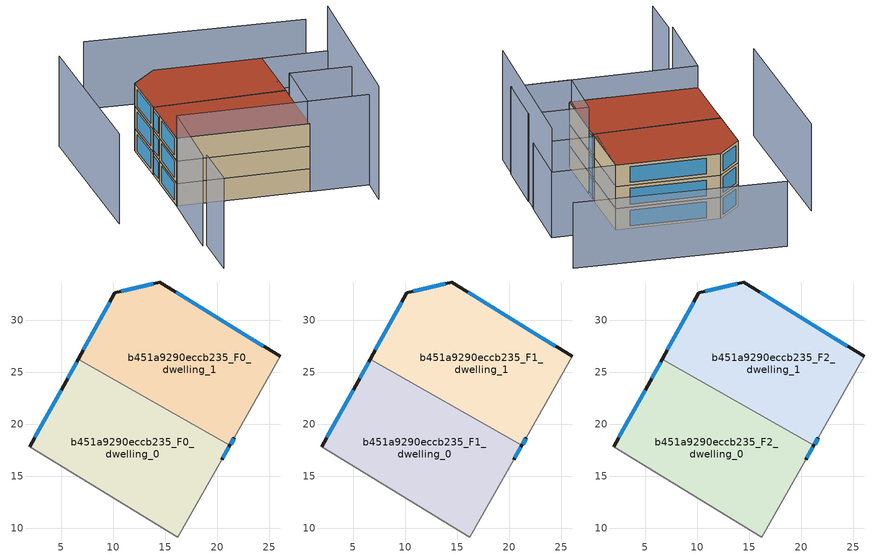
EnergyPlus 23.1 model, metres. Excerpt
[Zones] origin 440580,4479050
b451a9290eccb235_F0_dwelling_0
 floor ground (EU_floor_Construction): 21.22,17.98 20.41,16.57 16.21,9.17 1.99,17.86 5.47,24.14 6.65,26.26 z0
 wall outside (EU_wall_Construction): 6.65,26.26 5.47,24.14 1.99,17.86 / 20.41,16.57 21.22,17.98 z0:3
 wall adiabatic (EU_wall_Construction): 1.99,17.86 16.21,9.17 20.41,16.57 z0:3
 wall to b451a9290eccb235_F0_dwelling_1 (EU_wall_Construction): 21.21,17.98 6.65,26.26 z0:3
 window (EU_Window_Construction): 4.99,23.27 2.47,18.73 / 6.48,25.97 5.63,24.43 / 20.52,16.77 21.1,17.78 z0.42:2.58
b451a9290eccb235_F0_dwelling_1
 floor ground (EU_floor_Construction): 26.04,26.52 21.63,18.71 21.22,17.98 6.65,26.26 10.16,32.63 14.46,33.67 z0
 wall outside (EU_wall_Construction): 21.22,17.98 21.63,18.71 / 26.04,26.52 14.46,33.67 10.16,32.63 6.65,26.26 z0:3
 wall adiabatic (EU_wall_Construction): 21.63,18.71 26.04,26.52 z0:3
 window (EU_Window_Construction): 21.27,18.08 21.57,18.6 / 9.67,31.74 7.13,27.15 / 13.86,33.53 10.76,32.77 / 24.43,27.51 16.07,32.68 z0.42:2.58
b451a9290eccb235_F1_dwelling_0
 floor to b451a9290eccb235_F0_dwelling_0 (EU_floor_Construction): 21.21,17.98 20.41,16.57 16.21,9.17 1.99,17.86 5.47,24.14 6.65,26.26 z3
 wall outside (EU_wall_Construction): 6.65,26.26 5.47,24.14 1.99,17.86 / 20.41,16.57 21.22,17.98 z3:6
 wall adiabatic (EU_wall_Construction): 1.99,17.86 16.21,9.17 20.41,16.57 z3:6
 wall to b451a9290eccb235_F1_dwelling_1 (EU_wall_Construction): 21.21,17.98 6.65,26.26 z3:6
 window (EU_Window_Construction): 4.99,23.27 2.47,18.73 / 6.48,25.97 5.63,24.43 / 20.52,16.77 21.1,17.78 z3.42:5.58
b451a9290eccb235_F1_dwelling_1
 floor to b451a9290eccb235_F0_dwelling_1 (EU_floor_Construction): 26.04,26.52 21.63,18.71 21.21,17.98 6.65,26.26 10.16,32.63 14.46,33.67 z3
 wall outside (EU_wall_Construction): 21.22,17.98 21.63,18.71 / 26.04,26.52 14.46,33.67 10.16,32.63 6.65,26.26 z3:6
 wall adiabatic (EU_wall_Construction): 21.63,18.71 26.04,26.52 z3:6
 window (EU_Window_Construction): 21.27,18.08 21.57,18.6 / 9.67,31.74 7.13,27.15 / 13.86,33.53 10.76,32.77 / 24.43,27.51 16.07,32.68 z3.42:5.58
b451a9290eccb235_F2_dwelling_0
 floor to b451a9290eccb235_F1_dwelling_0 (EU_floor_Construction): 21.21,17.98 20.41,16.57 16.21,9.17 1.99,17.86 5.47,24.14 6.65,26.26 z6
 wall outside (EU_wall_Construction): 6.65,26.26 5.47,24.14 1.99,17.86 / 20.41,16.57 21.22,17.98 z6:9
 wall adiabatic (EU_wall_Construction): 1.99,17.86 16.21,9.17 20.41,16.57 z6:9
 wall to b451a9290eccb235_F2_dwelling_1 (EU_wall_Construction): 21.21,17.98 6.65,26.26 z6:9
 window (EU_Window_Construction): 4.99,23.27 2.47,18.73 / 6.48,25.97 5.63,24.43 / 20.52,16.77 21.1,17.78 z6.42:8.58
 roof outside (EU_roof_Construction): 16.21,9.17 20.41,16.57 21.22,17.98 6.65,26.26 5.47,24.14 1.99,17.86 z9
b451a9290eccb235_F2_dwelling_1
 floor to b451a9290eccb235_F1_dwelling_1 (EU_floor_Construction): 26.04,26.52 21.63,18.71 21.21,17.98 6.65,26.26 10.16,32.63 14.46,33.67 z6
 wall outside (EU_wall_Construction): 21.22,17.98 21.63,18.71 / 26.04,26.52 14.46,33.67 10.16,32.63 6.65,26.26 z6:9
 wall adiabatic (EU_wall_Construction): 21.63,18.71 26.04,26.52 z6:9
 window (EU_Window_Construction): 21.27,18.08 21.57,18.6 / 9.67,31.74 7.13,27.15 / 13.86,33.53 10.76,32.77 / 24.43,27.51 16.07,32.68 z6.42:8.58
 roof outside (EU_roof_Construction): 21.63,18.71 26.04,26.52 14.46,33.67 10.16,32.63 6.65,26.26 21.22,17.98 z9
shading: 4.84,40.19 -6.61,19.36 / -7.22,1.34 -3.84,7.35 / -4.28,7.62 1.99,17.86 / 1.99,17.86 22.68,5.21 / 27.12,12.48 22.68,5.21 / 22.68,5.21 15.97,9.31 / 15.97,9.31 20.41,16.57 / 20.41,16.57 27.12,12.48 z0:12; 20.27,1.55 33.06,22.16 z0:15; 37.93,30.46 14.69,45.44 / 33.08,22.2 28.37,14.52 / 28.37,14.52 21.33,18.84 / 21.33,18.84 26.04,26.52 / 26.04,26.52 33.08,22.2 z0:9
[Building]
EU S2 Campaign: North Axis=0; Terrain=City; Solar Distribution=FullExterior
[Site:Location]
Madrid: Latitude=40.5; Longitude=-3.5; Time Zone=1; Elevation=609
[SizingPeriod:WeatherFileDays]
AnnualSizingPeriod: Begin Month=1; Begin Day of Month=1; End Month=12; End Day of Month=31; Day of Week for Start Day=Monday; Use Weather File Daylight Saving Period=No; Use Weather File Rain and Snow Indicators=No
[MATERIAL]
EU_InternalMass_Material: Roughness=MediumRough; Thickness=0.1; Conductivity=1; Density=1800; Specific Heat=900; Thermal Absorptance=0.9; Solar Absorptance=0.7; Visible Absorptance=0.7
[MATERIAL:NOMASS] Roughness=MediumRough; Thermal Absorptance=0.9; Solar Absorptance=0.7; Visible Absorptance=0.7
Name | Thermal Resistance
EU_wall_NoMass | 1.60022
EU_roof_NoMass | 1.57597
EU_floor_NoMass | 0.470652
[WINDOWMATERIAL:SIMPLEGLAZINGSYSTEM]
EU_Window_SimpleGlazing: UFactor=3.28802; Solar Heat Gain Coefficient=0.85; Visible Transmittance=0.85
[CONSTRUCTION]
EU_wall_Construction: EU_wall_NoMass
EU_roof_Construction: EU_roof_NoMass
EU_floor_Construction: EU_floor_NoMass
EU_Window_Construction: EU_Window_SimpleGlazing
EU_InternalMass_Construction: EU_InternalMass_Material
[ZONE] Type=1; Multiplier=1; Ceiling Height=autocalculate; Floor Area=autocalculate; Part of Total Floor Area=Yes
Name | Volume
b451a9290eccb235_F0_dwelling_0; b451a9290eccb235_F1_dwelling_0; b451a9290eccb235_F2_dwelling_0 | 494.622
b451a9290eccb235_F0_dwelling_1; b451a9290eccb235_F1_dwelling_1; b451a9290eccb235_F2_dwelling_1 | 494.636
[INTERNALMASS] Construction=EU_InternalMass_Construction
Name | Zone or ZoneList | Surface Area
b451a9290eccb235_F0_dwelling_0_EU_InternalMass | b451a9290eccb235_F0_dwelling_0 | 164.874
b451a9290eccb235_F0_dwelling_1_EU_InternalMass | b451a9290eccb235_F0_dwelling_1 | 164.879
b451a9290eccb235_F1_dwelling_0_EU_InternalMass | b451a9290eccb235_F1_dwelling_0 | 164.874
b451a9290eccb235_F1_dwelling_1_EU_InternalMass | b451a9290eccb235_F1_dwelling_1 | 164.879
b451a9290eccb235_F2_dwelling_0_EU_InternalMass | b451a9290eccb235_F2_dwelling_0 | 164.874
b451a9290eccb235_F2_dwelling_1_EU_InternalMass | b451a9290eccb235_F2_dwelling_1 | 164.879
[OTHEREQUIPMENT] Fuel Type=Electricity; Design Level Calculation Method=Watts/Area; Power per Zone Floor Area=1; Fraction Latent=0; Fraction Radiant=0; Fraction Lost=0; Carbon Dioxide Generation Rate=0; EndUse Subcategory=EU_Step8_InternalGains
Name | Zone or ZoneList or Space or SpaceList | Schedule
EU_Step8_InternalGain_b451a9290eccb235_F0_dwelling_0_f000 | b451a9290eccb235_F0_dwelling_0 | EU_Step8_GainSchedule_b451a9290eccb235_F0_dwelling_0_f000
EU_Step8_InternalGain_b451a9290eccb235_F0_dwelling_1_f000 | b451a9290eccb235_F0_dwelling_1 | EU_Step8_GainSchedule_b451a9290eccb235_F0_dwelling_1_f000
EU_Step8_InternalGain_b451a9290eccb235_F1_dwelling_0_f000 | b451a9290eccb235_F1_dwelling_0 | EU_Step8_GainSchedule_b451a9290eccb235_F1_dwelling_0_f000
EU_Step8_InternalGain_b451a9290eccb235_F1_dwelling_1_f000 | b451a9290eccb235_F1_dwelling_1 | EU_Step8_GainSchedule_b451a9290eccb235_F1_dwelling_1_f000
EU_Step8_InternalGain_b451a9290eccb235_F2_dwelling_0_f000 | b451a9290eccb235_F2_dwelling_0 | EU_Step8_GainSchedule_b451a9290eccb235_F2_dwelling_0_f000
EU_Step8_InternalGain_b451a9290eccb235_F2_dwelling_1_f000 | b451a9290eccb235_F2_dwelling_1 | EU_Step8_GainSchedule_b451a9290eccb235_F2_dwelling_1_f000
[ZONEVENTILATION:DESIGNFLOWRATE] Schedule=EU_AlwaysOn; Design Flow Rate Calculation Method=AirChanges/Hour; Air Changes per Hour=0.480704; Ventilation Type=Natural; Fan Pressure Rise=0; Fan Total Efficiency=1; Constant Term Coefficient=1; Temperature Term Coefficient=0; Velocity Term Coefficient=0; Velocity Squared Term Coefficient=0; Minimum Indoor Temperature=-100; Maximum Indoor Temperature=100; Delta Temperature=-100; Minimum Outdoor Temperature=-100; Maximum Outdoor Temperature=100; Maximum Wind Speed=40
Name | Zone or ZoneList or Space or SpaceList
EU_ConstantAir_b451a9290eccb235_F0_dwelling_0 | b451a9290eccb235_F0_dwelling_0
EU_ConstantAir_b451a9290eccb235_F0_dwelling_1 | b451a9290eccb235_F0_dwelling_1
EU_ConstantAir_b451a9290eccb235_F1_dwelling_0 | b451a9290eccb235_F1_dwelling_0
EU_ConstantAir_b451a9290eccb235_F1_dwelling_1 | b451a9290eccb235_F1_dwelling_1
EU_ConstantAir_b451a9290eccb235_F2_dwelling_0 | b451a9290eccb235_F2_dwelling_0
EU_ConstantAir_b451a9290eccb235_F2_dwelling_1 | b451a9290eccb235_F2_dwelling_1
[HVACTEMPLATE:THERMOSTAT] Constant Heating Setpoint=20; Constant Cooling Setpoint=50
EU_HeatOnly_b451a9290eccb235_F0_dwelling_0; EU_HeatOnly_b451a9290eccb235_F0_dwelling_1; EU_HeatOnly_b451a9290eccb235_F1_dwelling_0; EU_HeatOnly_b451a9290eccb235_F1_dwelling_1; EU_HeatOnly_b451a9290eccb235_F2_dwelling_0; EU_HeatOnly_b451a9290eccb235_F2_dwelling_1
[HVACTEMPLATE:ZONE:IDEALLOADSAIRSYSTEM] System Availability Schedule=EU_AlwaysOn; Maximum Heating Supply Air Temperature=50; Minimum Cooling Supply Air Temperature=13; Maximum Heating Supply Air Humidity Ratio=0.0156; Minimum Cooling Supply Air Humidity Ratio=0.0077; Heating Limit=NoLimit; Cooling Limit=NoLimit; Heating Availability Schedule=EU_AlwaysOn; Cooling Availability Schedule=EU_CoolingOff; Dehumidification Control Type=ConstantSensibleHeatRatio; Cooling Sensible Heat Ratio=0.7; Dehumidification Setpoint=60; Humidification Control Type=None; Humidification Setpoint=30; Outdoor Air Method=None; Outdoor Air Flow Rate per Person=0.00944; Outdoor Air Flow Rate per Zone Floor Area=0; Outdoor Air Flow Rate per Zone=0; Demand Controlled Ventilation Type=None; Outdoor Air Economizer Type=NoEconomizer; Heat Recovery Type=None; Sensible Heat Recovery Effectiveness=0.7; Latent Heat Recovery Effectiveness=0.65
Name | Template Thermostat
b451a9290eccb235_F0_dwelling_0 | EU_HeatOnly_b451a9290eccb235_F0_dwelling_0
b451a9290eccb235_F0_dwelling_1 | EU_HeatOnly_b451a9290eccb235_F0_dwelling_1
b451a9290eccb235_F1_dwelling_0 | EU_HeatOnly_b451a9290eccb235_F1_dwelling_0
b451a9290eccb235_F1_dwelling_1 | EU_HeatOnly_b451a9290eccb235_F1_dwelling_1
b451a9290eccb235_F2_dwelling_0 | EU_HeatOnly_b451a9290eccb235_F2_dwelling_0
b451a9290eccb235_F2_dwelling_1 | EU_HeatOnly_b451a9290eccb235_F2_dwelling_1
[SIZING:ZONE] Zone Cooling Design Supply Air Temperature Input Method=SupplyAirTemperature; Zone Cooling Design Supply Air Temperature=13; Zone Heating Design Supply Air Temperature Input Method=SupplyAirTemperature; Zone Heating Design Supply Air Temperature=50; Zone Cooling Design Supply Air Humidity Ratio=0.008; Zone Heating Design Supply Air Humidity Ratio=0.008; Cooling Design Air Flow Method=DesignDay; Cooling Design Air Flow Rate=0; Cooling Minimum Air Flow per Zone Floor Area=0.000762; Cooling Minimum Air Flow=0; Cooling Minimum Air Flow Fraction=0.2; Heating Design Air Flow Method=DesignDay; Heating Design Air Flow Rate=0; Heating Maximum Air Flow per Zone Floor Area=0.002032; Heating Maximum Air Flow=0.141576; Heating Maximum Air Flow Fraction=0.3; Account for Dedicated Outdoor Air System=No; Dedicated Outdoor Air System Control Strategy=NeutralSupplyAir; Dedicated Outdoor Air Low Setpoint Temperature for Design=autosize; Dedicated Outdoor Air High Setpoint Temperature for Design=autosize; Zone Load Sizing Method=Sensible Load Only No Latent Load; Zone Latent Cooling Design Supply Air Humidity Ratio Input Method=HumidityRatioDifference; Zone Cooling Design Supply Air Humidity Ratio Difference=0.005; Zone Latent Heating Design Supply Air Humidity Ratio Input Method=HumidityRatioDifference; Zone Humidification Design Supply Air Humidity Ratio Difference=0.005
b451a9290eccb235_F0_dwelling_0; b451a9290eccb235_F0_dwelling_1; b451a9290eccb235_F1_dwelling_0; b451a9290eccb235_F1_dwelling_1; b451a9290eccb235_F2_dwelling_0; b451a9290eccb235_F2_dwelling_1
[SCHEDULE:CONSTANT]
Name | Hourly Value
EU_AlwaysOn | 1
EU_CoolingOff | 0
[SCHEDULE:FILE] Column Number=1; Rows to Skip at Top=0; Number of Hours of Data=8760; Column Separator=Comma; Interpolate to Timestep=No; Minutes per Item=60; Adjust Schedule for Daylight Savings=Yes
Name | File
EU_Step8_GainSchedule_b451a9290eccb235_F0_dwelling_0_f000 | ../../schedules/b451a9290eccb235/b451a9290eccb235_F0_dwelling_0_f000_gain.csv
EU_Step8_GainSchedule_b451a9290eccb235_F0_dwelling_1_f000 | ../../schedules/b451a9290eccb235/b451a9290eccb235_F0_dwelling_1_f000_gain.csv
EU_Step8_GainSchedule_b451a9290eccb235_F1_dwelling_0_f000 | ../../schedules/b451a9290eccb235/b451a9290eccb235_F1_dwelling_0_f000_gain.csv
EU_Step8_GainSchedule_b451a9290eccb235_F1_dwelling_1_f000 | ../../schedules/b451a9290eccb235/b451a9290eccb235_F1_dwelling_1_f000_gain.csv
EU_Step8_GainSchedule_b451a9290eccb235_F2_dwelling_0_f000 | ../../schedules/b451a9290eccb235/b451a9290eccb235_F2_dwelling_0_f000_gain.csv
EU_Step8_GainSchedule_b451a9290eccb235_F2_dwelling_1_f000 | ../../schedules/b451a9290eccb235/b451a9290eccb235_F2_dwelling_1_f000_gain.csv
